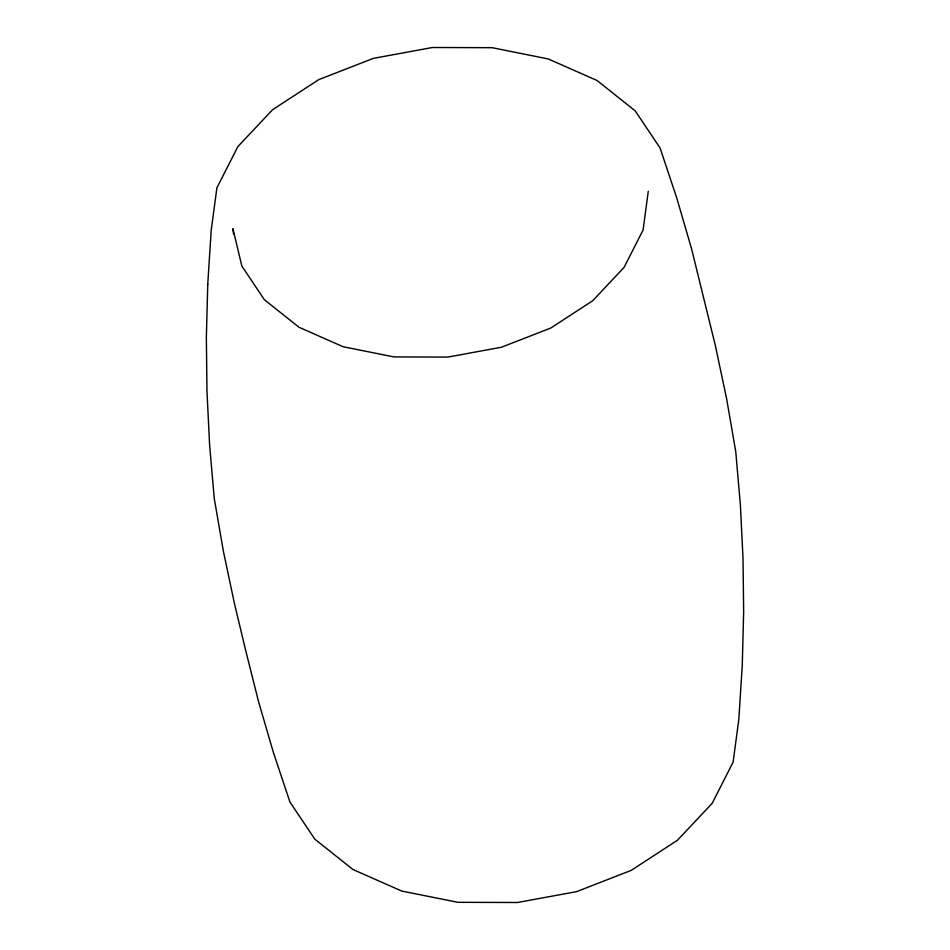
<?xml version="1.0" encoding="UTF-8"?>
<svg xmlns="http://www.w3.org/2000/svg" width="950" height="950" viewBox="0 0 950 950"><rect width="100%" height="100%" fill="white"/><g stroke="black" fill="none" stroke-linecap="round" stroke-linejoin="round"><path stroke-width="1.43" d="M648.268 191.294L643.091 229.995L624.114 267.342L592.634 300.782L550.798 328.023L501.446 347.237L447.937 357.081L393.929 356.915L343.104 346.726L298.929 327.216L264.397 299.725L241.882 266.119L232.893 228.677L233.617 234.27M207.753 284.311L206.352 337.986L206.981 391.602L209.618 445.111L214.261 498.477L223.416 551.428L234.579 604.164L245.575 649.99L258.471 701.349L273.256 752.044L289.928 802.014L314.806 839.147L352.949 869.511L401.755 891.053L457.888 902.31L517.548 902.5L576.65 891.623L631.168 870.402L677.386 840.311L712.156 803.367L733.115 762.126L738.827 719.364L742.247 665.689L743.648 612.014L743.019 558.398L740.383 504.889L735.739 451.523L726.584 398.572L715.421 345.836L691.529 248.651L676.744 197.956L660.072 147.986L635.194 110.853L597.051 80.489L548.245 58.947L492.112 47.69L432.452 47.5L373.35 58.377L318.832 79.598L272.614 109.689L237.844 146.632L216.885 187.874L211.173 230.636L207.753 284.311"/></g></svg>
